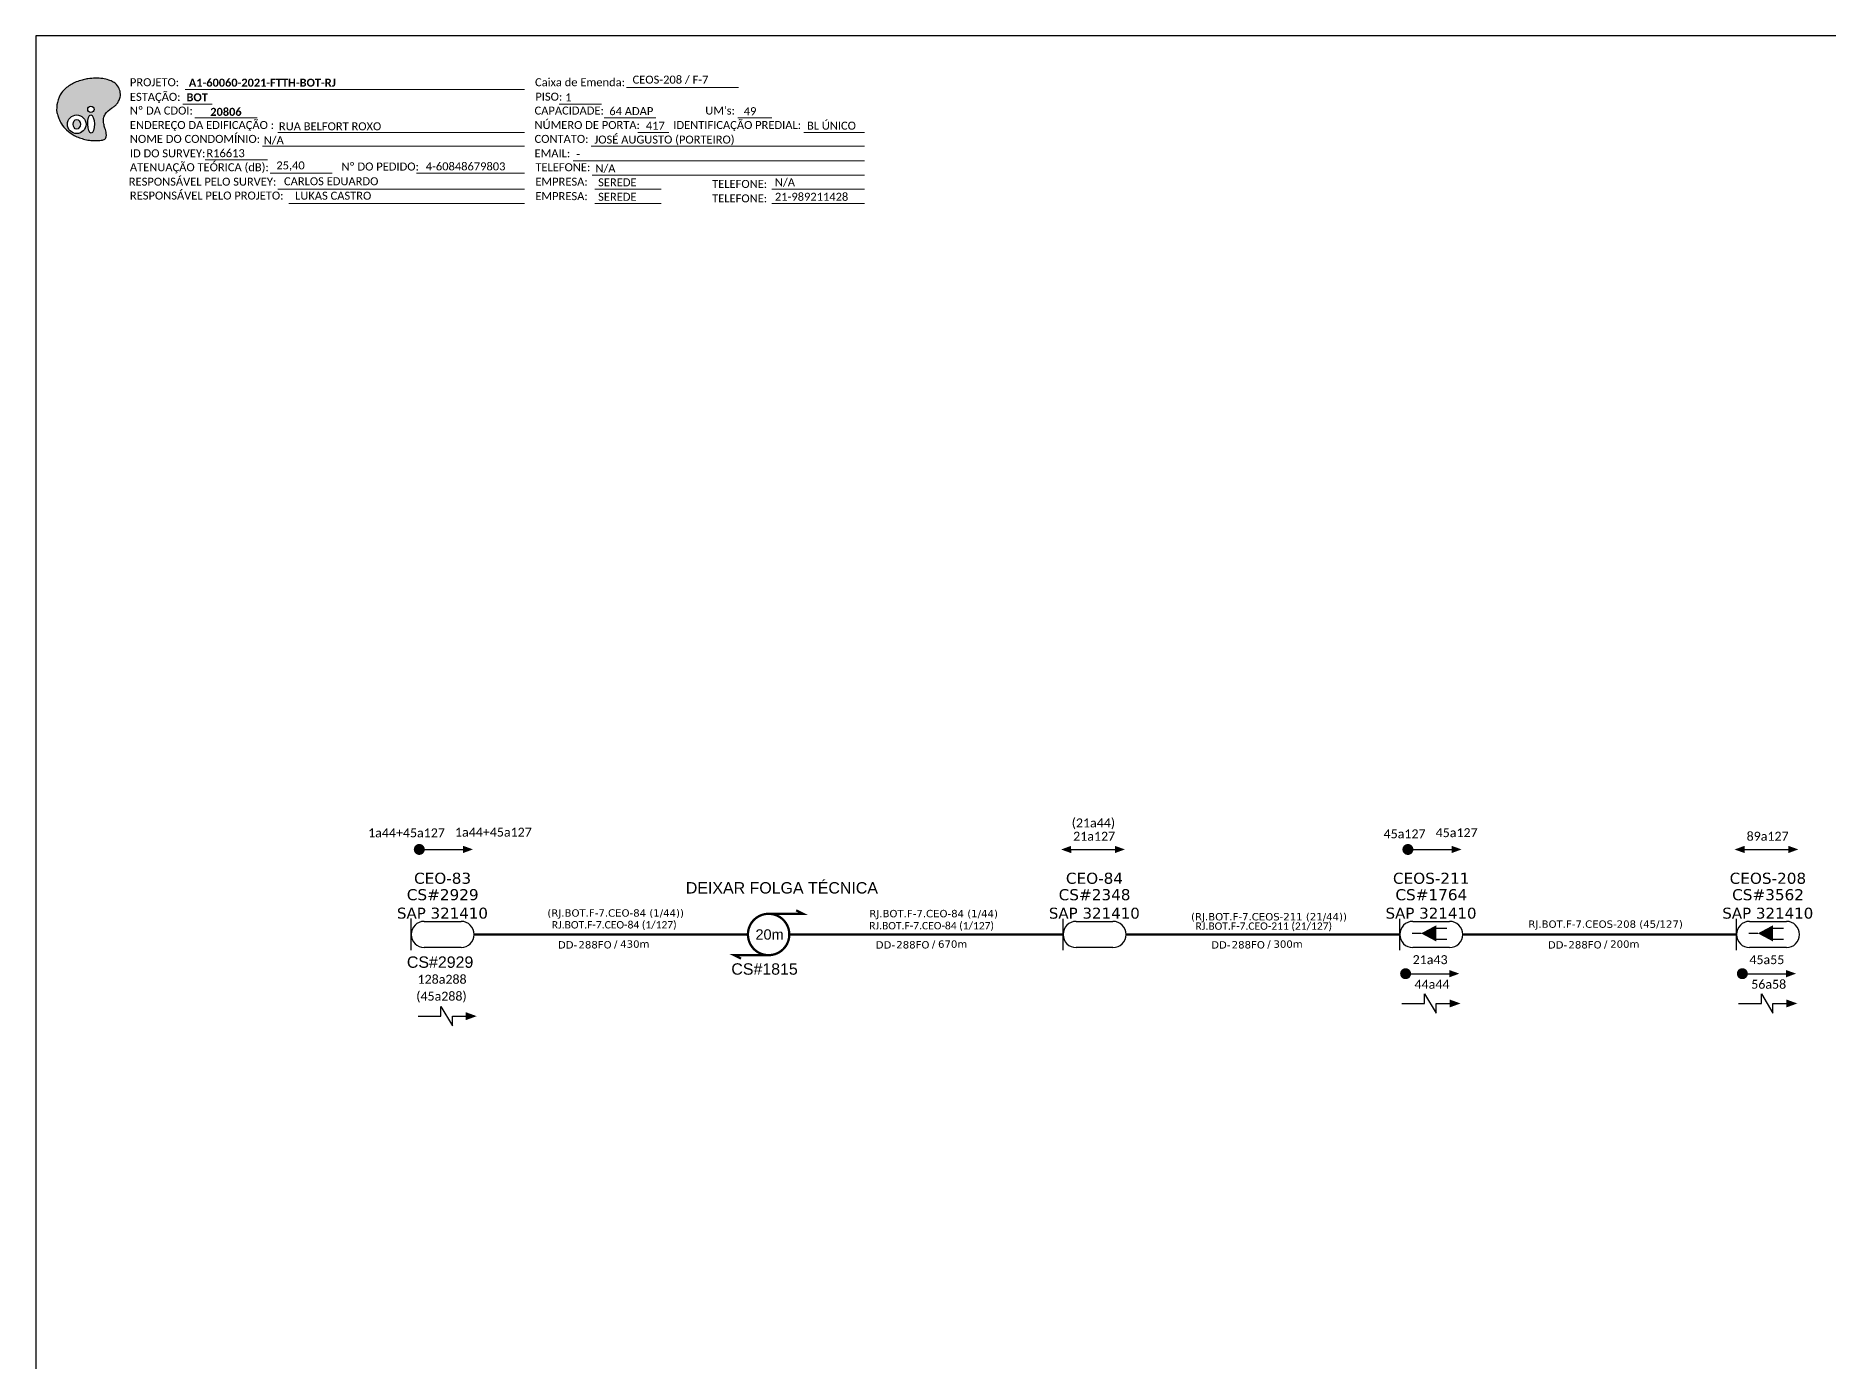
# Model space of a CAD drawing. Extents: x -89 to 1624, y 705 to 1299.
# Drawn here: x -89.3 to 312.2, y 1002 to 1299 of the extents above; entities that cross this region are included whole.
import ezdxf
from ezdxf.enums import TextEntityAlignment as Align

# ---------------------------------------------------------------- set-up
doc = ezdxf.new("R2010")
doc.units = 0
for name, color, linetype in [('20.4-CEOS', 1, 'Continuous'), ('20.5-CABO AÉREO', 1, 'Continuous'), ('CEO', 5, 'Continuous'), ('SETA', 7, 'Continuous')]:
    doc.layers.add(name, color=color, linetype=linetype)
doc.layers.add('40.1-ETIQUETAS', color=1, linetype='Continuous', lineweight=20)
doc.styles.add('ARIAL', font='arial.ttf')
doc.styles.add('siredit', font='verdana.ttf')
doc.styles.get("Standard").update_dxf_attribs({"font": 'arial.ttf'})
doc.styles.add('WMF-Calibri0', font='calibri.ttf')
doc.styles.add('WMF-Calibri1', font='calibrib.ttf')

# ---------------------------------------------------------------- blocks, each defined once
blk = doc.blocks.new('OI')
h = blk.add_hatch(color=40)
edge = h.paths.add_edge_path()
edge.add_spline(control_points=[(4.352419702950127, -0.6712759720847714), (3.924115752848461, -0.9915029685596106), (3.259381865687179, -1.500698829921178), (2.812477989493668, -2.594763842551949), (2.897620153085453, -3.503477074728932), (3.058319510024647, -4.273537287510011), (3.31256017573575, -4.850776572338021), (3.374319546476701, -5.386617152055612), (3.40373478638643, -5.881418795735535), (3.203556863798093, -6.395456820980147), (2.54040674550884, -6.612094221073558), (1.652141110328765, -6.633251194432177), (0.5504409367210052, -6.670844676145138), (-0.5591961455999713, -6.424414889548825), (-1.608183129908948, -6.140502192816481), (-2.774697610003917, -5.605051963396024), (-3.918812940678667, -4.767945078591104), (-4.891027295321181, -3.696022096142838), (-5.341519274570906, -2.648111499301897), (-5.601855179603182, -1.940823267118849), (-5.845189685200991, -0.9558993654544832), (-5.707762275863855, 0.4682888211259506), (-5.097642077570273, 2.023349581494928), (-4.143343415207334, 3.01628683071891), (-3.29790337558995, 3.614532800154741), (-2.366475374024266, 4.158047617166403), (-1.364272336810055, 4.441945920877722), (-0.5615272271484302, 4.704058582470099), (0.7939944845060355, 4.853146434422466), (2.235070974699946, 4.967911457819085), (3.789711588355888, 4.572881902536379), (4.666137906037339, 4.210020552204397), (5.436098154557043, 3.650312278273106), (5.761948681162404, 2.994656724675468), (6.034585585907428, 2.213775269688841), (6.009808082014704, 1.455541098135563), (5.718042820068033, 0.6359933999344543), (5.313400224373256, 0.0750211537648235), (4.875050523754715, -0.3768521848496249), (4.507941044630717, -0.5549984263785248), (4.352419702950127, -0.6712759720847714)], knot_values=[0, 0, 0, 0, 1.604339872500801, 2.417190916820825, 3.4275953858818, 4.282807915804913, 4.776746146191369, 5.304181770748566, 5.888771497486102, 6.258406050447018, 6.858137058748512, 7.791289582546336, 8.986194879479926, 10.12424202223405, 11.18785698458849, 12.24290818547195, 13.95378441239277, 15.41416060145544, 16.51539074843153, 17.34918828129177, 17.67585288929998, 19.55202082369303, 21.51553059940301, 22.5686375333085, 23.63245026583211, 24.62108363093478, 25.78271769349368, 26.7453467966967, 27.14265309212063, 29.870543205723, 31.00464861129232, 31.9215319142548, 32.70958935288631, 33.8013910221095, 34.04247085086502, 35.19233337509274, 35.97146113351405, 36.62887121321, 37.25435925468828, 37.83691071008289, 37.83691071008289, 37.83691071008289, 37.83691071008289], degree=3, periodic=0)
h.paths.add_polyline_path([(1.129417951625206, -0.8737795733348717, -1), (-0.0445971396300624, -0.8737795733348717, -1)], flags=16)
edge = h.paths.add_edge_path(flags=16)
edge.add_ellipse((0.56219141516479, -3.586262332308107), major_axis=(-0.02268085786554878, 1.710246984485785), ratio=0.3613047418081332, start_angle=0, end_angle=359.9999999999999)
h.paths.add_polyline_path([(-0.3621758253683389, -3.620028578179783, -1), (-3.797581263575081, -3.620028578179783, -1)], flags=16)
edge = h.paths.add_edge_path(flags=0)
edge.add_ellipse((-2.079878544471709, -3.620028578179783), major_axis=(0, 0.8845587771671666), ratio=0.7582943452177149, start_angle=0, end_angle=360)
at = {"color": 40}
for centre, radius in [((-2.079878544471709, -3.620028578179783), 1.71770271910337), ((0.5424104059975721, -0.8737795733348717), 0.5870075456276344)]:
    blk.add_circle(centre, radius, dxfattribs=at)
blk.add_ellipse((-2.079878544471709, -3.620028578179783), major_axis=(0, 0.8845587771671666), ratio=0.7582943452177149, start_param=-3.141592653589792, end_param=3.141592653589792, dxfattribs=at)
blk.add_ellipse((0.56219141516479, -3.586262332308107), major_axis=(-0.02268085786554741, 1.710246984485714), ratio=0.3613047418081323, dxfattribs=at)
at = {"color": 40, "start_tangent": (-0.8008975356961701, -0.5988014172626867), "end_tangent": (-0.8008975356961701, -0.5988014172626867)}
blk.add_spline([(4.352419702950127, -0.6712759720847714), (3.195715068262444, -1.783004722539629), (2.897004975372082, -2.538980317818726), (2.922427632545378, -3.549064908138091), (3.11944884785592, -4.381273482988802), (3.284845839634753, -4.846696742557782), (3.367467724334828, -5.367620885039825), (3.354757271305087, -5.952072416812001), (3.202224830491132, -6.288767467624978), (2.662005623351006, -6.549229538866112), (1.732598946122408, -6.632757145040017), (0.5377612012316888, -6.620051554758077), (-0.5808103232534167, -6.410411282525133), (-1.601602329721089, -6.111646378836753), (-2.561285749098686, -5.67330773000762), (-3.946789045007307, -4.669575653769554), (-4.893762011354708, -3.557846903314469), (-5.365989882126965, -2.563005873463537), (-5.639277317844031, -1.775267145659056), (-5.715543538250557, -1.45763019920909), (-5.626565989256932, 0.4164266606059357), (-4.844587258720792, 2.217504089340678), (-4.125749281802172, 2.987118393508266), (-3.267753864447484, 3.61603921020756), (-2.401994012467155, 4.093381654678211), (-1.302489480862248, 4.468192914217439), (-0.3725285763989348, 4.71684428964741), (0.0215138542212401, 4.767666088655602), (2.749216299421759, 4.799663625071756), (3.849960618963931, 4.526612322314946), (4.689438892891332, 4.157896688180386), (5.312279984731532, 3.675088754424365), (5.853457926188213, 2.726849691424291), (5.929724146595192, 2.498151314828332), (5.936079810888286, 1.348306355646997), (5.669057857149737, 0.6163641856880134), (5.294082419409762, 0.0763813767231625), (4.842645512173502, -0.3565620477762366), (4.352419702950127, -0.6712759720847714)], degree=3, dxfattribs=at)
blk = doc.blocks.new('CARIMBO')
at = {"color": 7, "lineweight": 0}
for points in [[(35.14850983938868, -20.06493532826585), (41.69847490891061, -20.06493532826585)], [(35.66471832577918, -16.78595427051357), (111.6366433491248, -16.78595427051357)], [(119.4342196304015, -20.02280253698893), (128.9158568747253, -20.02280253698893)], [(134.4756121066066, -16.29534534774859), (159.6094163852786, -16.29534534774859)], [(37.81000762400981, -23.13515663936914), (51.7533540026734, -23.13515663936914)], [(129.4824049556755, -23.13515663936914), (141.0993914069377, -23.13515663936914)], [(159.4244436713316, -23.13515663936914), (167.0887523463161, -23.13515663936914)], [(56.37955917691306, -26.37200490584451), (111.6366433491248, -26.37200490584451)], [(137.066372518304, -26.37200490584451), (144.0114175897852, -26.37200490584451)], [(174.2391083118628, -26.37200490584451), (187.7966850876128, -26.37200490584451)], [(52.96901286363845, -29.48435900822483), (111.6366433491248, -29.48435900822483)], [(126.5971999784606, -29.48435900822483), (187.8252362844778, -29.48435900822483)], [(40.12931037379713, -32.54842461920316), (54.07265675245981, -32.54842461920316)], [(54.66519152064211, -35.51602187663696), (68.6085378993057, -35.51602187663696)], [(122.5579130103606, -32.7212072747003), (187.8252362844778, -32.7212072747003)], [(126.8445031652473, -35.95805554117567), (187.8252362844778, -35.95805554117567)], [(56.37955917691306, -39.07040964355576), (111.6366433491248, -39.07040964355576)], [(127.4526453203753, -39.07040964355576), (142.2515575816524, -39.07040964355576)], [(167.0554538983006, -39.07040964355576), (187.8252362844778, -39.07040964355576)], [(58.86944245881659, -42.30725791003124), (111.6366433491248, -42.30725791003124)], [(127.4526453203753, -42.30725791003124), (142.2515575816524, -42.30725791003124)], [(167.0554538983006, -42.30725791003124), (187.8252362844778, -42.30725791003124)]]:
    blk.add_lwpolyline(points, dxfattribs=at)
at = {"color": 7, "xscale": 1.213923925163967, "yscale": 1.213923925163967, "zscale": 1.213923925163967, "rotation": 0.1532896023949059}
blk.add_blockref('OI', (13.86064372473447, -20.16081004027546), dxfattribs=at)
at = {"color": 7, "lineweight": 0, "style": 'WMF-Calibri0'}
for s, p in [('PROJETO:', (23.26411152758737, -16.03898928594219)), ('Caixa de Emenda:', (114.019383223992, -16.03898928594219)), ('ESTAÇÃO:', (23.26411152758737, -19.31797034369458)), ('PISO:', (114.0902684085968, -19.27583755241767)), ('ENDEREÇO DA EDIFICAÇÃO :', (23.26411152758737, -25.62503992127324)), ('Nº DA CDOI:', (23.26411152758737, -22.38819165479788)), ('CAPACIDADE:', (113.9104579965951, -22.38819165479788)), ('NÚMERO DE PORTA:', (113.9104579965951, -25.62503992127324)), ('IDENTIFICAÇÃO PREDIAL:', (144.9934328708498, -25.62503992127324)), ("UM's:", (152.1547894428747, -22.38819165479788)), ('NOME DO CONDOMÍNIO:', (23.26411152758737, -28.73739402365345)), ('CONTATO:', (113.9104579965951, -28.73739402365345)), ('ID DO SURVEY:', (23.26411152758737, -31.97424229012893)), ('EMAIL:', (113.9104579965951, -31.97424229012893)), ('RESPONSÁVEL PELO SURVEY:', (23.02177706110069, -38.32344465898473)), ('ATENUAÇÃO TEÓRICA (dB):', (23.26411152758737, -35.08659639250925)), ('TELEFONE:', (114.092746456985, -35.08659639250925)), ('RESPONSÁVEL PELO PROJETO:', (23.26411152758737, -41.43579876136471)), ('EMPRESA:', (114.092746456985, -38.32344465898473)), ('EMPRESA:', (114.092746456985, -41.5602929254602)), ('TELEFONE:', (153.6960943270597, -38.82787422359218)), ('TELEFONE:', (153.6960943270597, -42.06472249006765))]:
    blk.add_text(s, height=1.792715962971007, dxfattribs=at).set_placement(p)
at = {"color": 7, "lineweight": 0, "flags": 8}
for tag, p, style in [('PROJ', (36.45932925052784, -16.13455413835982), 'WMF-Calibri1'), ('CEOS-XX', (135.8742178945085, -15.45587154045222), 'WMF-Calibri0'), ('EST', (35.94312076413735, -19.41353519611221), 'WMF-Calibri1'), ('PISO_PTR', (120.7849113901812, -19.42375161468328), 'WMF-Calibri0'), ('CAPAC.', (130.6569082044116, -22.51548958389083), 'WMF-Calibri0'), ('N°', (138.8451201973057, -25.77295398353886), 'WMF-Calibri0'), ("UC'S", (160.7751354311113, -22.53610571706349), 'WMF-Calibri0'), ('N°PREDIO', (174.9422599233294, -25.77295398353886), 'WMF-Calibri0'), ('NOME_DO_COND.', (53.23462565492628, -29.02468547232411), 'WMF-Calibri0'), ('LOGRADOURO', (56.64517196820088, -25.91233136994379), 'WMF-Calibri0'), ('NOME_DO_CONTATO', (127.3003515899272, -28.88530808591918), 'WMF-Calibri0'), ('_ID_', (40.39492316508586, -31.93881567925018), 'WMF-Calibri0'), ('EMAIL', (123.2610646218272, -32.12215635239465), 'WMF-Calibri0'), ('O_POTEN', (56.06379730854314, -34.67654806934058), 'WMF-Calibri0'), ('TELEFONE', (127.5476547767139, -35.35900461887002), 'WMF-Calibri0'), ('RES_SURVEY', (57.77816496481501, -38.23093583625939), 'WMF-Calibri0'), ('RES_PROJ', (60.26804824671854, -41.46778410273487), 'WMF-Calibri0'), ('EMP_RESP_SURVEY', (128.1557969318419, -38.47135872125011), 'WMF-Calibri0'), ('EMP_RESP_PROJ', (128.1557969318419, -41.70820698772559), 'WMF-Calibri0'), ('CONT_RESP_SURVEY', (167.7586055097672, -38.47135872125011), 'WMF-Calibri0'), ('CONT_RESP_PROJ', (167.7586055097681, -41.70820698772559), 'WMF-Calibri0')]:
    blk.add_attdef(tag, p, '', height=1.792715962971007, dxfattribs=dict(at, style=style))
at = {"color": 7, "lineweight": 0, "style": 'WMF-Calibri1', "flags": 8}
blk.add_attdef("N° CDO'S", text='', height=1.792715962971007, dxfattribs=at).set_placement((44.78168081334115, -22.67548310346842), align=Align.CENTER)
blk = doc.blocks.new('ETIQUETA_RS5F')
at = {"layer": '40.1-ETIQUETAS', "color": 0, "style": 'siredit'}
blk.add_text('/', height=1.5, dxfattribs=at).set_placement((1.579685439575143, -1.954241996242686), align=Align.MIDDLE_RIGHT)
for tag, p in [('ETIQUETA_R_PRIMARIA', (1.21386737562608, 4.104300005361877)), ('ETIQUETA_R_SECUNDARIA', (1.21386737562608, 2.104300005361878)), ('F_ATIVAS/F_MORTAS', (1.142685621933026, -4.244905073340547))]:
    blk.add_attdef(tag, text='', height=1.5, dxfattribs=at).set_placement(p, align=Align.MIDDLE_CENTER)
for tag, p in [('TIPO_CABO', (-6.584823890483393, -2.115119524236789)), ('CAP_CABO', (0.3972908086682878, -2.092994078243819))]:
    blk.add_attdef(tag, text='', height=1.5, dxfattribs=at).set_placement(p, align=Align.MIDDLE_RIGHT)
blk.add_attdef('METROS', text='', height=1.5, dxfattribs=at).set_placement((2.142685621933026, -1.954241996242686), align=Align.MIDDLE_LEFT)
for tag, p in [('FUSÃO_1', (0.8484388594359302, -8.387413705695524)), ('FUSÃO_2', (0.8484388594359302, -10.59879640730355)), ('FUSÃO_3', (0.8484388594359302, -12.93303376395936)), ('FUSÃO_4', (0.8484388594359302, -15.14441639748912)), ('FUSÃO_5', (0.8484388594359302, -17.15864981329581))]:
    blk.add_attdef(tag, text='', height=1.5, dxfattribs=at).set_placement(p, align=Align.CENTER)

msp = doc.modelspace()

# ---------------------------------------------------------------- linework, layer by layer
msp.add_lwpolyline([(-89.31730141181794, 705.0231007270784), (749.2471410042413, 705.0231007270775), (749.2471410042413, 1299.023100727077), (-89.31730141181794, 1299.023100727078), (-89.31730141181794, 705.0231007270784)])
at = {"color": 7, "lineweight": 0}
msp.add_lwpolyline([(-4.010172526902352, 1268.262613774359), (20.13938130401129, 1268.262613774359)], dxfattribs=at)
at = {"color": 7}
for points, const_width in [([(-4.031818284796827, 1116.697425937122, 1), (-2.805287725768721, 1116.703987099223, 1)], 1.226548107927063), ([(217.4336602964759, 1116.690223996401, 1), (218.6601908555022, 1116.696785158493, 1)], 1.226548107927063), ([(74.83872742120911, 1102.279262647677, 1.000012459711872), (74.83856404415565, 1093.006558991092, 0.9999784210495268)], 0.515150205329367), ([(216.9257949843468, 1088.851940373282, 1), (218.1523255433731, 1088.858501535375, 1)], 1.226548107927063), ([(292.3585036218537, 1088.851940373258, 1), (293.5850341808818, 1088.85850153535, 1)], 1.226548107927063)]:
    msp.add_lwpolyline(points, format="xyb", close=True, dxfattribs=dict(at, const_width=const_width))
for points in [[(-3.418553005283684, 1116.700706518177), (6.369654655862178, 1116.700706518177)], [(142.6142169384784, 1116.693504577471), (152.4024245995697, 1116.693504577471)], [(218.046925575989, 1116.693504577456), (227.8351332370785, 1116.693504577456)], [(293.4796342134978, 1116.693504577407), (303.2678418745872, 1116.693504577407)], [(217.5390602638599, 1088.855220954329), (227.3272679249476, 1088.855220954329)], [(292.9717689013687, 1088.855220954304), (302.7599765624564, 1088.855220954304)], [(221.7957142420037, 1082.161827843295), (221.7957142420037, 1084.331486204068), (224.38766915425, 1079.996926002468), (224.3903097468501, 1082.161827843295)], [(297.2284228795106, 1082.161827843279), (297.2284228795106, 1084.331486204043), (299.8203777917588, 1079.996926002445), (299.8230183844134, 1082.161827843279)], [(1.393381018462605, 1079.31490108021), (1.393381018462605, 1081.484559440976), (3.985335930765359, 1077.149999239385), (3.987976523363614, 1079.31490108021)]]:
    msp.add_lwpolyline(points, dxfattribs=at)
at = {"color": 7, "const_width": 0.4829533174962815}
for points in [[(74.83856404415565, 1102.279262647677), (82.56581711633407, 1102.279262647677), (81.02036650189802, 1103.05198796239)], [(74.83856404415565, 1093.006558991092), (67.11131095704513, 1093.006558991092), (68.65676157147936, 1092.233833676378)]]:
    msp.add_lwpolyline(points, dxfattribs=at)
at = {"layer": '20.4-CEOS', "color": 7}
for p, q in [((-2.295097070773409, 1100.585401036536), (5.939466243946299, 1100.585401036529)), ((143.7376728729359, 1100.578199095838), (151.9722361877102, 1100.578199095822)), ((219.1703815104447, 1100.578199095805), (227.4049448252172, 1100.578199095798)), ((294.6030901479535, 1100.578199095791), (302.8376534627259, 1100.578199095773)), ((5.939466243946299, 1094.71466111007), (-2.29509707082434, 1094.714661110087)), ((151.9722361876538, 1094.707459169373), (143.7376728729359, 1094.70745916938)), ((227.4049448252172, 1094.707459169348), (219.1703815104447, 1094.707459169364)), ((302.8376534627259, 1094.707459169325), (294.6030901479535, 1094.707459169331))]:
    msp.add_line(p, q, dxfattribs=at)
for points in [[(-5.230467034029061, 1094.110706777974), (-5.230467033972673, 1101.189355368664)], [(140.8023029097349, 1094.103504837267), (140.8023029097349, 1101.182153427957)], [(216.2350115472436, 1094.103504837245), (216.2350115472436, 1101.182153427935)], [(291.6677201847506, 1094.103504837221), (291.6677201847506, 1101.182153427917)], [(221.0042285406453, 1097.888144027971), (219.0243296308581, 1097.888144027971)], [(224.2523740640227, 1099.052844259772), (226.7526370373253, 1099.052844259772)], [(224.2523740640227, 1096.610345170448), (226.7526370373253, 1096.610345170448)], [(296.4369371781522, 1097.888144027948), (294.4570382683669, 1097.888144027954)], [(299.6850827015296, 1099.052844259757), (302.1853456748322, 1099.052844259749)], [(299.6850827015296, 1096.610345170432), (302.1853456748322, 1096.610345170432)]]:
    msp.add_lwpolyline(points, dxfattribs=at)
for points in [[(221.0042285406453, 1097.888144027971, 0, 3.623725992773969, 0), (224.4036776120956, 1097.888144027963, 3.623725992773969, 3.623725992773969, 0)], [(296.4369371781522, 1097.888144027948, 0, 3.623725992773969, 0), (299.8363862496044, 1097.888144027948, 3.623725992773969, 3.623725992773969, 0)]]:
    msp.add_lwpolyline(points, format="xyseb", dxfattribs=at)
for centre, start, end in [((-2.295097070773409, 1097.650031073339), 90, 269.9999999990059), ((5.939466243946299, 1097.650031073324), 270, 90), ((143.7376728729359, 1097.642829132625), 90, 270), ((151.9722361876538, 1097.642829132617), 270, 89.99999999889936), ((219.1703815104447, 1097.642829132609), 90, 270), ((227.4049448252172, 1097.642829132594), 270, 90), ((294.6030901479535, 1097.642829132585), 90, 270), ((302.8376534627259, 1097.642829132569), 270, 90)]:
    msp.add_arc(centre, 2.935369963203578, start, end, dxfattribs=at)
at = {"layer": '20.5-CABO AÉREO', "color": 7, "ltscale": 8, "const_width": 0.4906192431708258}
for points in [[(8.87483620715102, 1097.650031073315), (70.20224160353428, 1097.650031073315)], [(79.4748975133516, 1097.642829132634), (140.8023029097349, 1097.642829132634)], [(154.9076061508586, 1097.642829132609), (216.2350115472436, 1097.642829132609)], [(230.3403147884219, 1097.642829132594), (291.6677201847506, 1097.642829132594)]]:
    msp.add_lwpolyline(points, dxfattribs=at)
at = {"layer": 'SETA', "color": 7}
for points in [[(216.7070553035283, 1082.161827843295), (221.7957142420037, 1082.161827843295)], [(224.3903097468501, 1082.161827843295), (228.3060371327538, 1082.161827843295)], [(292.139763941037, 1082.161827843279), (297.2284228795106, 1082.161827843279)], [(299.8230183844134, 1082.161827843279), (303.7387457702625, 1082.161827843279)], [(-3.695277920007356, 1079.31490108021), (1.393381018462605, 1079.31490108021)], [(3.987976523363614, 1079.31490108021), (7.903703909216347, 1079.31490108021)]]:
    msp.add_lwpolyline(points, dxfattribs=at)
for points in [[(6.365280547761358, 1117.518393557518), (8.61694271862143, 1116.712728086776), (6.374028763906608, 1115.883019478837)], [(142.6185910465229, 1115.875817538132), (140.3669288756664, 1116.68148300887), (142.6098428303812, 1117.511191616811)], [(152.3980504915253, 1117.511191616811), (154.6497126623817, 1116.705526146071), (152.4067987076141, 1115.875817538132)], [(227.830759129034, 1117.511191616795), (230.0824212998941, 1116.705526146047), (227.8395073451229, 1115.875817538106)], [(293.4840083215386, 1115.875817538059), (291.2323461506821, 1116.681483008808), (293.4752601054533, 1117.511191616749)], [(303.2634677665428, 1117.511191616749), (305.5151299374029, 1116.705526146007), (303.2722159826317, 1115.875817538059)], [(227.3228938169032, 1089.672907993677), (229.5745559877632, 1088.867242522936), (227.3316420330484, 1088.037533914997)], [(302.7556024544119, 1089.672907993654), (305.0072646252702, 1088.867242522913), (302.7643506705572, 1088.037533914972)], [(6.972876569936489, 1080.232223890679), (9.444928808043187, 1079.332755278204), (6.972876569936489, 1078.433286665722)], [(227.3752097934776, 1083.079150653768), (229.8472620315806, 1082.179682041287), (227.3752097934776, 1081.280213428804)], [(302.8079184309863, 1083.079150653746), (305.2799706690894, 1082.17968204127), (302.8079184309863, 1081.280213428789)]]:
    msp.add_solid(points, dxfattribs=at)

# ---------------------------------------------------------------- block references
ref = msp.add_blockref('CARIMBO', (-91.50984632542486, 1303.768187169149))
ref.add_attrib('PROJ', 'A1-60060-2021-FTTH-BOT-RJ', (-55.05051707489793, 1287.633633030789), dxfattribs={"color": 7, "lineweight": 0, "height": 1.792715962971008, "style": 'WMF-Calibri1'})
ref.add_attrib('EST', 'BOT', (-55.56672556128569, 1284.354651973037), dxfattribs={"color": 7, "lineweight": 0, "height": 1.792715962971008, "style": 'WMF-Calibri1'})
ref.add_attrib("N° CDO'S", '20806', dxfattribs={"color": 7, "lineweight": 0, "height": 1.792715962971008, "style": 'WMF-Calibri1'}).set_placement((-46.72816551208189, 1281.09270406568), align=Align.CENTER)
ref.add_attrib('LOGRADOURO', 'RUA BELFORT ROXO', (-34.86467435722398, 1277.855855799205), dxfattribs={"color": 7, "lineweight": 0, "height": 1.792715962971008, "style": 'WMF-Calibri0'})
ref.add_attrib('NOME_DO_COND.', 'N/A', (-38.27522067049676, 1274.743501696825), dxfattribs={"color": 7, "lineweight": 0, "height": 1.792715962971008, "style": 'WMF-Calibri0'})
ref.add_attrib('_ID_', 'R16613', (-51.11492316033718, 1271.829371489899), dxfattribs={"color": 7, "lineweight": 0, "height": 1.792715962971008, "style": 'WMF-Calibri0'})
ref.add_attrib('O_POTEN', '25,40', (-35.44604901688172, 1269.091639099808), dxfattribs={"color": 7, "lineweight": 0, "height": 1.792715962971008, "style": 'WMF-Calibri0'})
ref.add_attrib('RES_SURVEY', 'CARLOS EDUARDO', (-33.73168136060804, 1265.537251332889), dxfattribs={"color": 7, "lineweight": 0, "height": 1.792715962971008, "style": 'WMF-Calibri0'})
ref.add_attrib('RES_PROJ', 'LUKAS CASTRO', (-31.24179807870632, 1262.300403066414), dxfattribs={"color": 7, "lineweight": 0, "height": 1.792715962971008, "style": 'WMF-Calibri0'})
ref.add_attrib('CEOS-XX', 'CEOS-208 / F-7', (44.36437156908551, 1288.312315628696), dxfattribs={"color": 7, "lineweight": 0, "height": 1.792715962971008, "style": 'WMF-Calibri0'})
ref.add_attrib('CAPAC.', '64 ADAP', (39.14706187898673, 1281.252697585258), dxfattribs={"color": 7, "lineweight": 0, "height": 1.792715962971008, "style": 'WMF-Calibri0'})
ref.add_attrib("UC'S", '49', (69.2652891056864, 1281.232081452086), dxfattribs={"color": 7, "lineweight": 0, "height": 1.792715962971008, "style": 'WMF-Calibri0'})
ref.add_attrib('PISO_PTR', '1', (29.27506506475811, 1284.344435554465), dxfattribs={"color": 7, "lineweight": 0, "height": 1.792715962971008, "style": 'WMF-Calibri0'})
ref.add_attrib('N°', '417', (47.33527387188269, 1277.995233185611), dxfattribs={"color": 7, "lineweight": 0, "height": 1.792715962971008, "style": 'WMF-Calibri0'})
ref.add_attrib('N°PREDIO', 'BL ÚNICO', (83.43241359790454, 1277.995233185611), dxfattribs={"color": 7, "lineweight": 0, "height": 1.792715962971008, "style": 'WMF-Calibri0'})
ref.add_attrib('NOME_DO_CONTATO', 'JOSÉ AUGUSTO (PORTEIRO)', (35.79050526450419, 1274.88287908323), dxfattribs={"color": 7, "lineweight": 0, "height": 1.792715962971008, "style": 'WMF-Calibri0'})
ref.add_attrib('EMAIL', '-', (31.75121829640239, 1271.646030816755), dxfattribs={"color": 7, "lineweight": 0, "height": 1.792715962971008, "style": 'WMF-Calibri0'})
ref.add_attrib('TELEFONE', 'N/A', (36.03780845128904, 1268.40918255028), dxfattribs={"color": 7, "lineweight": 0, "height": 1.792715962971008, "style": 'WMF-Calibri0'})
ref.add_attrib('EMP_RESP_SURVEY', 'SEREDE', (36.64595060641705, 1265.296828447899), dxfattribs={"color": 7, "lineweight": 0, "height": 1.792715962971008, "style": 'WMF-Calibri0'})
ref.add_attrib('EMP_RESP_PROJ', 'SEREDE', (36.64595060641705, 1262.059980181424), dxfattribs={"color": 7, "lineweight": 0, "height": 1.792715962971008, "style": 'WMF-Calibri0'})
ref.add_attrib('CONT_RESP_SURVEY', 'N/A', (76.24875918434236, 1265.296828447899), dxfattribs={"color": 7, "lineweight": 0, "height": 1.792715962971008, "style": 'WMF-Calibri0'})
ref.add_attrib('CONT_RESP_PROJ', '21-989211428', (76.24875918434236, 1262.059980181424), dxfattribs={"color": 7, "lineweight": 0, "height": 1.792715962971008, "style": 'WMF-Calibri0'})
at = {"layer": '40.1-ETIQUETAS', "color": 7}
ref = msp.add_blockref('ETIQUETA_RS5F', (39.22479388596912, 1097.650194449593), dxfattribs=dict(at, xscale=1.103893297134364, yscale=1.103893297134364, zscale=1.103893297134364))
ref.add_attrib('ETIQUETA_R_SECUNDARIA', '(RJ.BOT.F-7.CEO-84 (1/44))', dxfattribs={"color": 0, "height": 1.655839945701536, "style": 'siredit'}).set_placement((40.56890736367677, 1102.460139469171), align=Align.MIDDLE_CENTER)
ref.add_attrib('TIPO_CABO', 'DD-', dxfattribs={"color": 0, "height": 1.655839945701536, "style": 'siredit'}).set_placement((31.95585091283647, 1095.3153281923), align=Align.MIDDLE_RIGHT)
ref.add_attrib('CAP_CABO', '288FO', dxfattribs={"color": 0, "height": 1.655839945701536, "style": 'siredit'}).set_placement((39.66336049983875, 1095.3397522984), align=Align.MIDDLE_RIGHT)
ref.add_attrib('METROS', '430m', dxfattribs={"color": 0, "height": 1.655839945701536, "style": 'siredit'}).set_placement((41.59009014903495, 1095.4929198147), align=Align.MIDDLE_LEFT)
ref = msp.add_blockref('ETIQUETA_RS5F', (110.4258260258812, 1097.642293881087), dxfattribs=dict(at, xscale=1.103893297134364, yscale=1.103893297134364, zscale=1.103893297134364))
ref.add_attrib('ETIQUETA_R_SECUNDARIA', 'RJ.BOT.F-7.CEO-84 (1/44)', dxfattribs={"color": 0, "height": 1.655839945701536, "style": 'siredit'}).set_placement((111.7969324356054, 1102.321348537589), align=Align.MIDDLE_CENTER)
ref.add_attrib('TIPO_CABO', 'DD-', dxfattribs={"color": 0, "height": 1.655839945701536, "style": 'siredit'}).set_placement((103.156883052754, 1095.307427623801), align=Align.MIDDLE_RIGHT)
ref.add_attrib('CAP_CABO', '288FO', dxfattribs={"color": 0, "height": 1.655839945701536, "style": 'siredit'}).set_placement((110.8643926397563, 1095.331851729893), align=Align.MIDDLE_RIGHT)
ref.add_attrib('METROS', '670m', dxfattribs={"color": 0, "height": 1.655839945701536, "style": 'siredit'}).set_placement((112.791122288947, 1095.485019246193), align=Align.MIDDLE_LEFT)
ref = msp.add_blockref('ETIQUETA_RS5F', (185.5654246679424, 1097.642293881087), dxfattribs=dict(at, xscale=1.103893297134364, yscale=1.103893297134364, zscale=1.103893297134364))
ref.add_attrib('ETIQUETA_R_SECUNDARIA', '(RJ.BOT.F-7.CEOS-211 (21/44))', dxfattribs={"color": 0, "height": 1.655839945701536, "style": 'siredit'}).set_placement((186.9324454366961, 1101.620852995559), align=Align.MIDDLE_CENTER)
ref.add_attrib('TIPO_CABO', 'DD-', dxfattribs={"color": 0, "height": 1.655839945701536, "style": 'siredit'}).set_placement((178.2964816948097, 1095.307427623801), align=Align.MIDDLE_RIGHT)
ref.add_attrib('CAP_CABO', '288FO', dxfattribs={"color": 0, "height": 1.655839945701536, "style": 'siredit'}).set_placement((186.0039912818138, 1095.331851729893), align=Align.MIDDLE_RIGHT)
ref.add_attrib('METROS', '300m', dxfattribs={"color": 0, "height": 1.655839945701536, "style": 'siredit'}).set_placement((187.93072093101, 1095.485019246193), align=Align.MIDDLE_LEFT)
ref = msp.add_blockref('ETIQUETA_RS5F', (260.9981333054511, 1097.642293881054), dxfattribs=dict(at, xscale=1.103893297134364, yscale=1.103893297134364, zscale=1.103893297134364))
ref.add_attrib('ETIQUETA_R_SECUNDARIA', 'RJ.BOT.F-7.CEOS-208 (45/127)', dxfattribs={"color": 0, "height": 1.655839945701536, "style": 'siredit'}).set_placement((262.3381133547427, 1099.96521657064), align=Align.MIDDLE_CENTER)
ref.add_attrib('TIPO_CABO', 'DD-', dxfattribs={"color": 0, "height": 1.655839945701536, "style": 'siredit'}).set_placement((253.7291903323185, 1095.30742762377), align=Align.MIDDLE_RIGHT)
ref.add_attrib('CAP_CABO', '288FO', dxfattribs={"color": 0, "height": 1.655839945701536, "style": 'siredit'}).set_placement((261.4366999193226, 1095.331851729868), align=Align.MIDDLE_RIGHT)
ref.add_attrib('METROS', '200m', dxfattribs={"color": 0, "height": 1.655839945701536, "style": 'siredit'}).set_placement((263.3634295685169, 1095.48501924617), align=Align.MIDDLE_LEFT)

# ---------------------------------------------------------------- texts
at = {"color": 7, "lineweight": 0, "style": 'WMF-Calibri0'}
msp.add_text('Nº DO PEDIDO:', height=1.792715962971007, dxfattribs=at).set_placement((-20.8753713731121, 1268.836796103433))
at = {"color": 7, "style": 'ARIAL'}
for s, p in [('DEIXAR FOLGA TÉCNICA', (56.29324820304282, 1106.819176921989)), ('CS#2929', (-6.197496844873967, 1090.171984064643)), ('CS#1815', (66.48408003753138, 1088.628453660844))]:
    msp.add_text(s, height=2.555469522500007, rotation=359.9866744075222, dxfattribs=at).set_placement(p)
at = {"color": 7}
msp.add_text('20m', height=2.31817592398215, dxfattribs=at).set_placement((71.8992317235734, 1096.483822847317))
at = {"color": 7, "lineweight": 0, "style": 'WMF-Calibri0', "flags": 8}
msp.add_attdef('4-60848679803', (-1.970447488715763, 1268.872222714312), '4-60848679803', height=1.792715962971007, dxfattribs=at)
at = {"layer": '20.4-CEOS', "color": 7, "style": 'siredit'}
for s, height, p in [('CS#2929', 2.486850819784295, (1.82886519949534, 1106.564662734904)), ('CS#2348', 2.486850819784295, (147.8616351432011, 1106.557460794205)), ('CS#1764', 2.486850819784295, (223.2943437807098, 1106.557460794182)), ('CS#3562', 2.486850819784295, (298.7270524182186, 1106.557460794165)), ('SAP 321410', 2.453096215854131, (1.766810135903143, 1102.42522319642)), ('SAP 321410', 2.453096215854131, (147.7995800796107, 1102.418021255713)), ('SAP 321410', 2.453096215854131, (223.2322887171194, 1102.418021255699)), ('SAP 321410', 2.453096215854131, (298.6649973546282, 1102.418021255667))]:
    msp.add_text(s, height=height, dxfattribs=at).set_placement(p, align=Align.MIDDLE_CENTER)
at = {"layer": '40.1-ETIQUETAS', "color": 7, "width": 34.21415391791946, "attachment_point": 5}
for s, insert, char_height, style in [('{\\fCalibri|b0|i0|c0|p34;1a44+45a127}', (-6.282898448707783, 1120.40643987041), 2.002917297843873, 'ARIAL'), ('{\\fCalibri|b0|i0|c0|p34;1a44+45a127}', (13.18098159476358, 1120.55831257027), 2.002917297843873, 'ARIAL'), ('{\\fCalibri|b0|i0|c0|p34;(21a44)}', (147.5931456052094, 1122.427854388116), 2.002917297843873, 'ARIAL'), ('{\\fCalibri|b0|i0|c0|p34;21a127}', (147.7673006740733, 1119.644824456526), 2.002917297843873, 'ARIAL'), ('{\\fCalibri|b0|i0|c0|p34;45a127}', (217.3052805998177, 1120.182649587369), 2.002917297843873, 'ARIAL'), ('{\\fCalibri|b0|i0|c0|p34;45a127}', (228.9689724936416, 1120.444430910803), 2.002917297843873, 'ARIAL'), ('{\\fCalibri|b0|i0|c0|p34;89a127}', (298.6327179491454, 1119.644824456453), 2.002917297843873, 'ARIAL'), ('{\\fCalibri|b0|i0|c0|p34;RJ.BOT.F-7.CEO-84 (1/127)}', (40.25157151106941, 1099.633779586754), 1.655839945701521, 'siredit'), ('{\\fCalibri|b0|i0|c0|p34;RJ.BOT.F-7.CEO-84 (1/127)}', (111.3499242514536, 1099.430720262911), 1.655839945701521, 'siredit'), ('{\\fCalibri|b0|i0|c0|p34;RJ.BOT.F-7.CEO-211 (21/127)}', (185.7672242586123, 1099.343761632606), 1.655839945701521, 'siredit'), ('{\\fCalibri|b0|i0|c0|p34;21a43}', (223.0267993516263, 1091.983431788352), 2.002917297843873, 'ARIAL'), ('\\fCalibri|b0|i0|c0|p34;45a55', (298.4595079891351, 1091.983431788328), 2.002917297843873, 'ARIAL'), ('{\\fCalibri|b0|i0|c0|p34;128a288}', (1.683363973017549, 1087.591373336864), 2.002917297843873, 'ARIAL'), ('{\\fCalibri|b0|i0|c0|p34;(45a288)}', (1.54787528187444, 1083.599269382497), 2.002917297843873, 'ARIAL'), ('{\\fCalibri|b0|i0|c0|p34;44a44}', (223.4419820973599, 1086.471060948522), 2.002917297843873, 'ARIAL'), ('\\fCalibri|b0|i0|c0|p34;56a58', (298.8746907349232, 1086.471060948498), 2.002917297843873, 'ARIAL')]:
    msp.add_mtext(s, dxfattribs=dict(at, insert=insert, char_height=char_height, style=style))
at = {"layer": 'CEO', "color": 7, "style": 'siredit'}
for s, p in [('CEO-83', (1.800472624960094, 1110.244307058693)), ('CEO-84', (147.8332425686694, 1110.237105117986)), ('CEOS-211', (223.2659512061764, 1110.237105117969)), ('CEOS-208', (298.6986598436852, 1110.237105117938))]:
    msp.add_text(s, height=2.486850819784295, dxfattribs=at).set_placement(p, align=Align.MIDDLE_CENTER)

doc.saveas('drawing.dxf')
